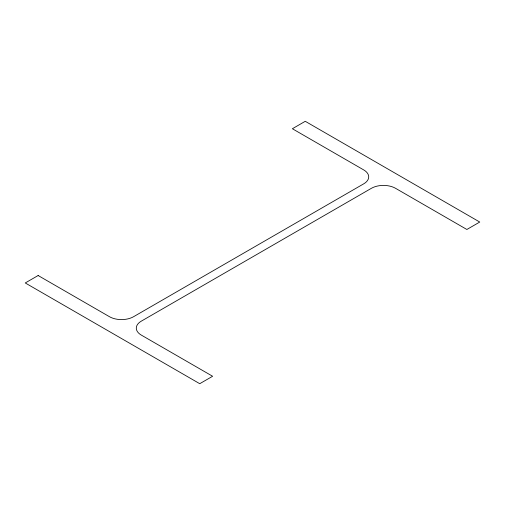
<?xml version="1.0" encoding="UTF-8"?>
<svg xmlns="http://www.w3.org/2000/svg" width="505" height="505" viewBox="0 0 505 505"><rect width="100%" height="100%" fill="white"/><g stroke="black" fill="none" stroke-linecap="round" stroke-linejoin="round"><path stroke-width="0.76" d="M38.134 275.522L25.25 282.958L199.746 383.699L212.624 376.263L141.267 335.067A17.018 9.829 0 0 1 141.267 321.174L371.44 188.283A17.018 9.829 0 0 1 395.51 188.283L466.866 229.478L479.75 222.042L305.254 121.301L292.376 128.737L363.733 169.932A17.018 9.829 0 0 1 363.733 183.826L133.56 316.717A17.018 9.829 0 0 1 109.49 316.717L38.134 275.522"/></g></svg>
